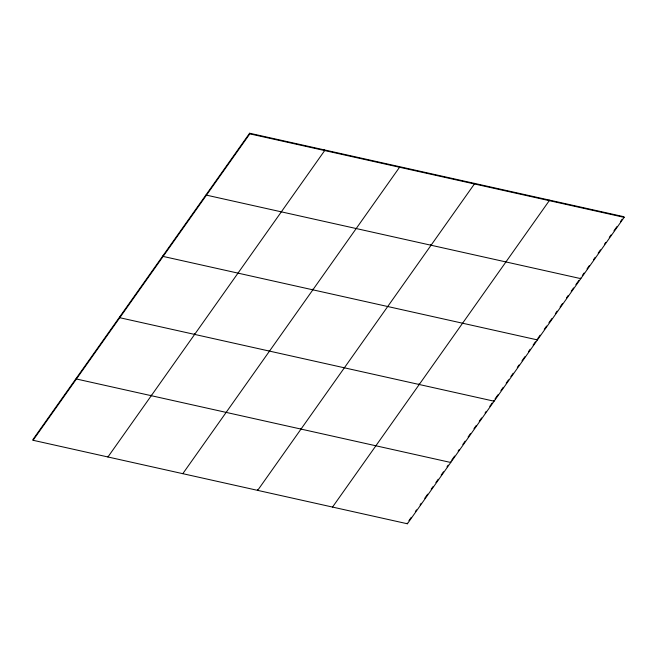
<?xml version="1.0" encoding="UTF-8"?>
<svg xmlns="http://www.w3.org/2000/svg" width="657" height="657" viewBox="0 0 657 657"><rect width="100%" height="100%" fill="white"/><g stroke="black" fill="none" stroke-linecap="round" stroke-linejoin="round"><path stroke-width="0.99" d="M249.603 133.231L32.85 439.648L33.072 440.28L407.397 523.769L624.15 217.352L623.928 216.72L249.603 133.231L249.832 133.864L33.072 440.28M182.802 473.672L399.555 167.256L399.333 166.632M332.532 507.064L549.285 200.648L549.063 200.024M408.925 520.656L411.274 517.338M415.372 511.54L416.546 509.889M420.061 504.921L421.227 503.262M424.742 498.293L427.674 494.154M431.189 489.186L432.947 486.697M435.878 482.558L438.219 479.249M441.151 475.101L443.491 471.792M447.006 466.823L448.181 465.164M451.696 460.196L454.619 456.057M458.134 451.088L459.309 449.429M462.824 444.461L465.164 441.151M468.096 437.012L470.437 433.694M473.952 428.725L476.3 425.416M479.224 421.277L481.573 417.959M485.088 412.99L486.254 411.339M489.769 406.371L492.118 403.053M495.041 398.914L497.973 394.775M500.905 390.636L503.246 387.318M506.177 383.179L508.518 379.869M510.859 376.551L513.207 373.242M517.305 367.444L519.063 364.964M521.995 360.816L524.918 356.677M528.433 351.709L530.191 349.228M533.123 345.081L535.463 341.771M537.812 338.462L540.153 335.144M544.251 329.346L546.599 326.036M548.94 322.727L551.872 318.579M555.387 313.611L557.144 311.131M560.068 306.991L562.417 303.674M566.515 297.876L568.272 295.395M571.204 291.256L573.545 287.938M575.885 284.629L578.817 280.49M582.332 275.521L584.089 273.033M587.021 268.894L589.362 265.584M593.46 259.786L595.217 257.298M598.149 253.159L600.49 249.849M604.596 244.051L605.762 242.392M609.277 237.423L611.035 234.943M613.966 230.796L616.898 226.657M620.413 221.688L622.171 219.208M249.832 133.864L624.15 217.352M580.574 278.001L580.796 278.634L206.479 195.145L206.257 194.521M537.221 339.283L537.451 339.915L163.125 256.427L162.903 255.803M474.198 183.328L474.42 183.952L257.667 490.368L257.445 489.744M493.875 400.573L494.097 401.197L119.779 317.717L119.549 317.085M430.844 244.609L431.074 245.242M450.521 461.855L450.743 462.479L76.426 378.999L76.204 378.366M419.01 383.877L419.232 384.501M324.468 149.936L324.689 150.56L107.937 456.976L107.715 456.352M407.168 523.136L407.397 523.769M312.633 289.195L312.855 289.827M300.791 428.463L301.021 429.087M269.28 350.477L269.501 351.109M194.415 333.781L194.636 334.413M151.069 395.062L151.291 395.695"/></g></svg>
